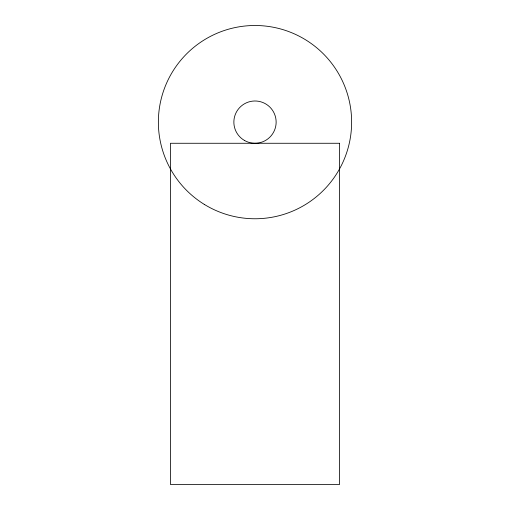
<?xml version="1.0" encoding="UTF-8"?>
<svg xmlns="http://www.w3.org/2000/svg" width="510" height="510" viewBox="0 0 510 510"><rect width="100%" height="100%" fill="white"/><g stroke="black" fill="none" stroke-linecap="round" stroke-linejoin="round"><path stroke-width="0.76" d="M339.552 143.272L170.448 143.272L170.448 484.5L339.552 484.5L339.552 143.272M204.249 204.363A96.632 96.632 0 0 0 351.588 124.963A96.632 96.632 0 0 0 209.157 37.064A96.632 96.632 0 0 0 204.249 204.363M244.43 140.435A21.139 21.139 0 0 0 276.139 122.132A21.139 21.139 0 0 0 244.43 103.823A21.139 21.139 0 0 0 244.43 140.435"/></g></svg>
